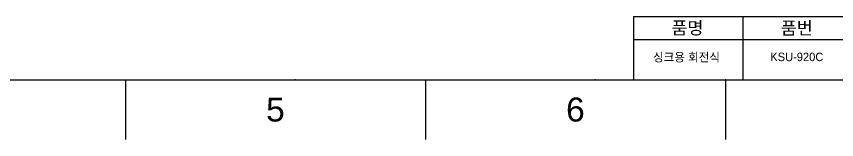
# Model space of a CAD drawing. Header units: millimetres. Extents: x 601 to 1195, y -13 to 407.
# Drawn here: x 872.3 to 1065.7, y -13.3 to 15.9 of the extents above; entities that cross this region are included whole.
import ezdxf

# ---------------------------------------------------------------- set-up
doc = ezdxf.new("R2010")
doc.units = ezdxf.units.MM
doc.header["$LTSCALE"] = 0.1
doc.linetypes.add('CENTERX2', pattern=[101.6, 63.5, -12.7, 12.7, -12.7])
doc.layers.add('FORM', color=7, linetype='Continuous')
doc.layers.add('TEXT', color=2, linetype='Continuous')
doc.styles.get("Standard").update_dxf_attribs({"font": 'arial.ttf'})

msp = doc.modelspace()

# ---------------------------------------------------------------- linework, layer by layer
for p, q in [((615.2102, 0.8691), (1180.8668, 0.8691)), ((898.0385, 0.8691), (898.0385, -13.2723)), ((968.7456, 0.8691), (968.7456, -13.2723)), ((1039.4526, 0.8691), (1039.4526, -13.2723))]:
    msp.add_line(p, q)
for p in [(938.0385, 0.8691), (1008.7456, 0.8691), (1039.4526, 0.8691)]:
    msp.add_point(p)
at = {"layer": 'FORM'}
for p, q in [((1017.7878, 15.8691), (1180.8668, 15.8691)), ((1017.7878, 15.8691), (1017.7878, 0.8691)), ((1043.5576, 15.8691), (1043.5576, 0.8691)), ((1017.7878, 10.3691), (1120.8668, 10.3691))]:
    msp.add_line(p, q, dxfattribs=at)

# ---------------------------------------------------------------- texts
at = {"char_height": 5.6566, "attachment_point": 5}
for s, insert in [('5', (933.392, -6.2016)), ('6', (1004.0991, -6.2016))]:
    msp.add_mtext_dynamic_manual_height_columns(s, width=50, gutter_width=12.5, heights=[0], dxfattribs=dict(at, insert=insert))
at = {"layer": 'TEXT', "linetype": 'CENTERX2', "attachment_point": 5}
for s, insert, char_height in [('{\\fHYGothic-Medium|b0|i0|c129|p18;품명}', (1030.519, 12.9738), 3), ('{\\fHYGothic-Medium|b0|i0|c129|p18;품번}', (1056.2887, 12.9738), 3), ('{\\fHYGothic-Medium|b0|i0|c129|p18;싱크용 회전식}', (1030.2854, 6.0875), 2), ('{\\fHYGothic-Medium|b0|i0|c129|p18;KSU-920C}', (1056.2887, 6.2713), 2)]:
    msp.add_mtext_dynamic_manual_height_columns(s, width=60, gutter_width=12.5, heights=[0], dxfattribs=dict(at, insert=insert, char_height=char_height))

doc.saveas('drawing.dxf')
